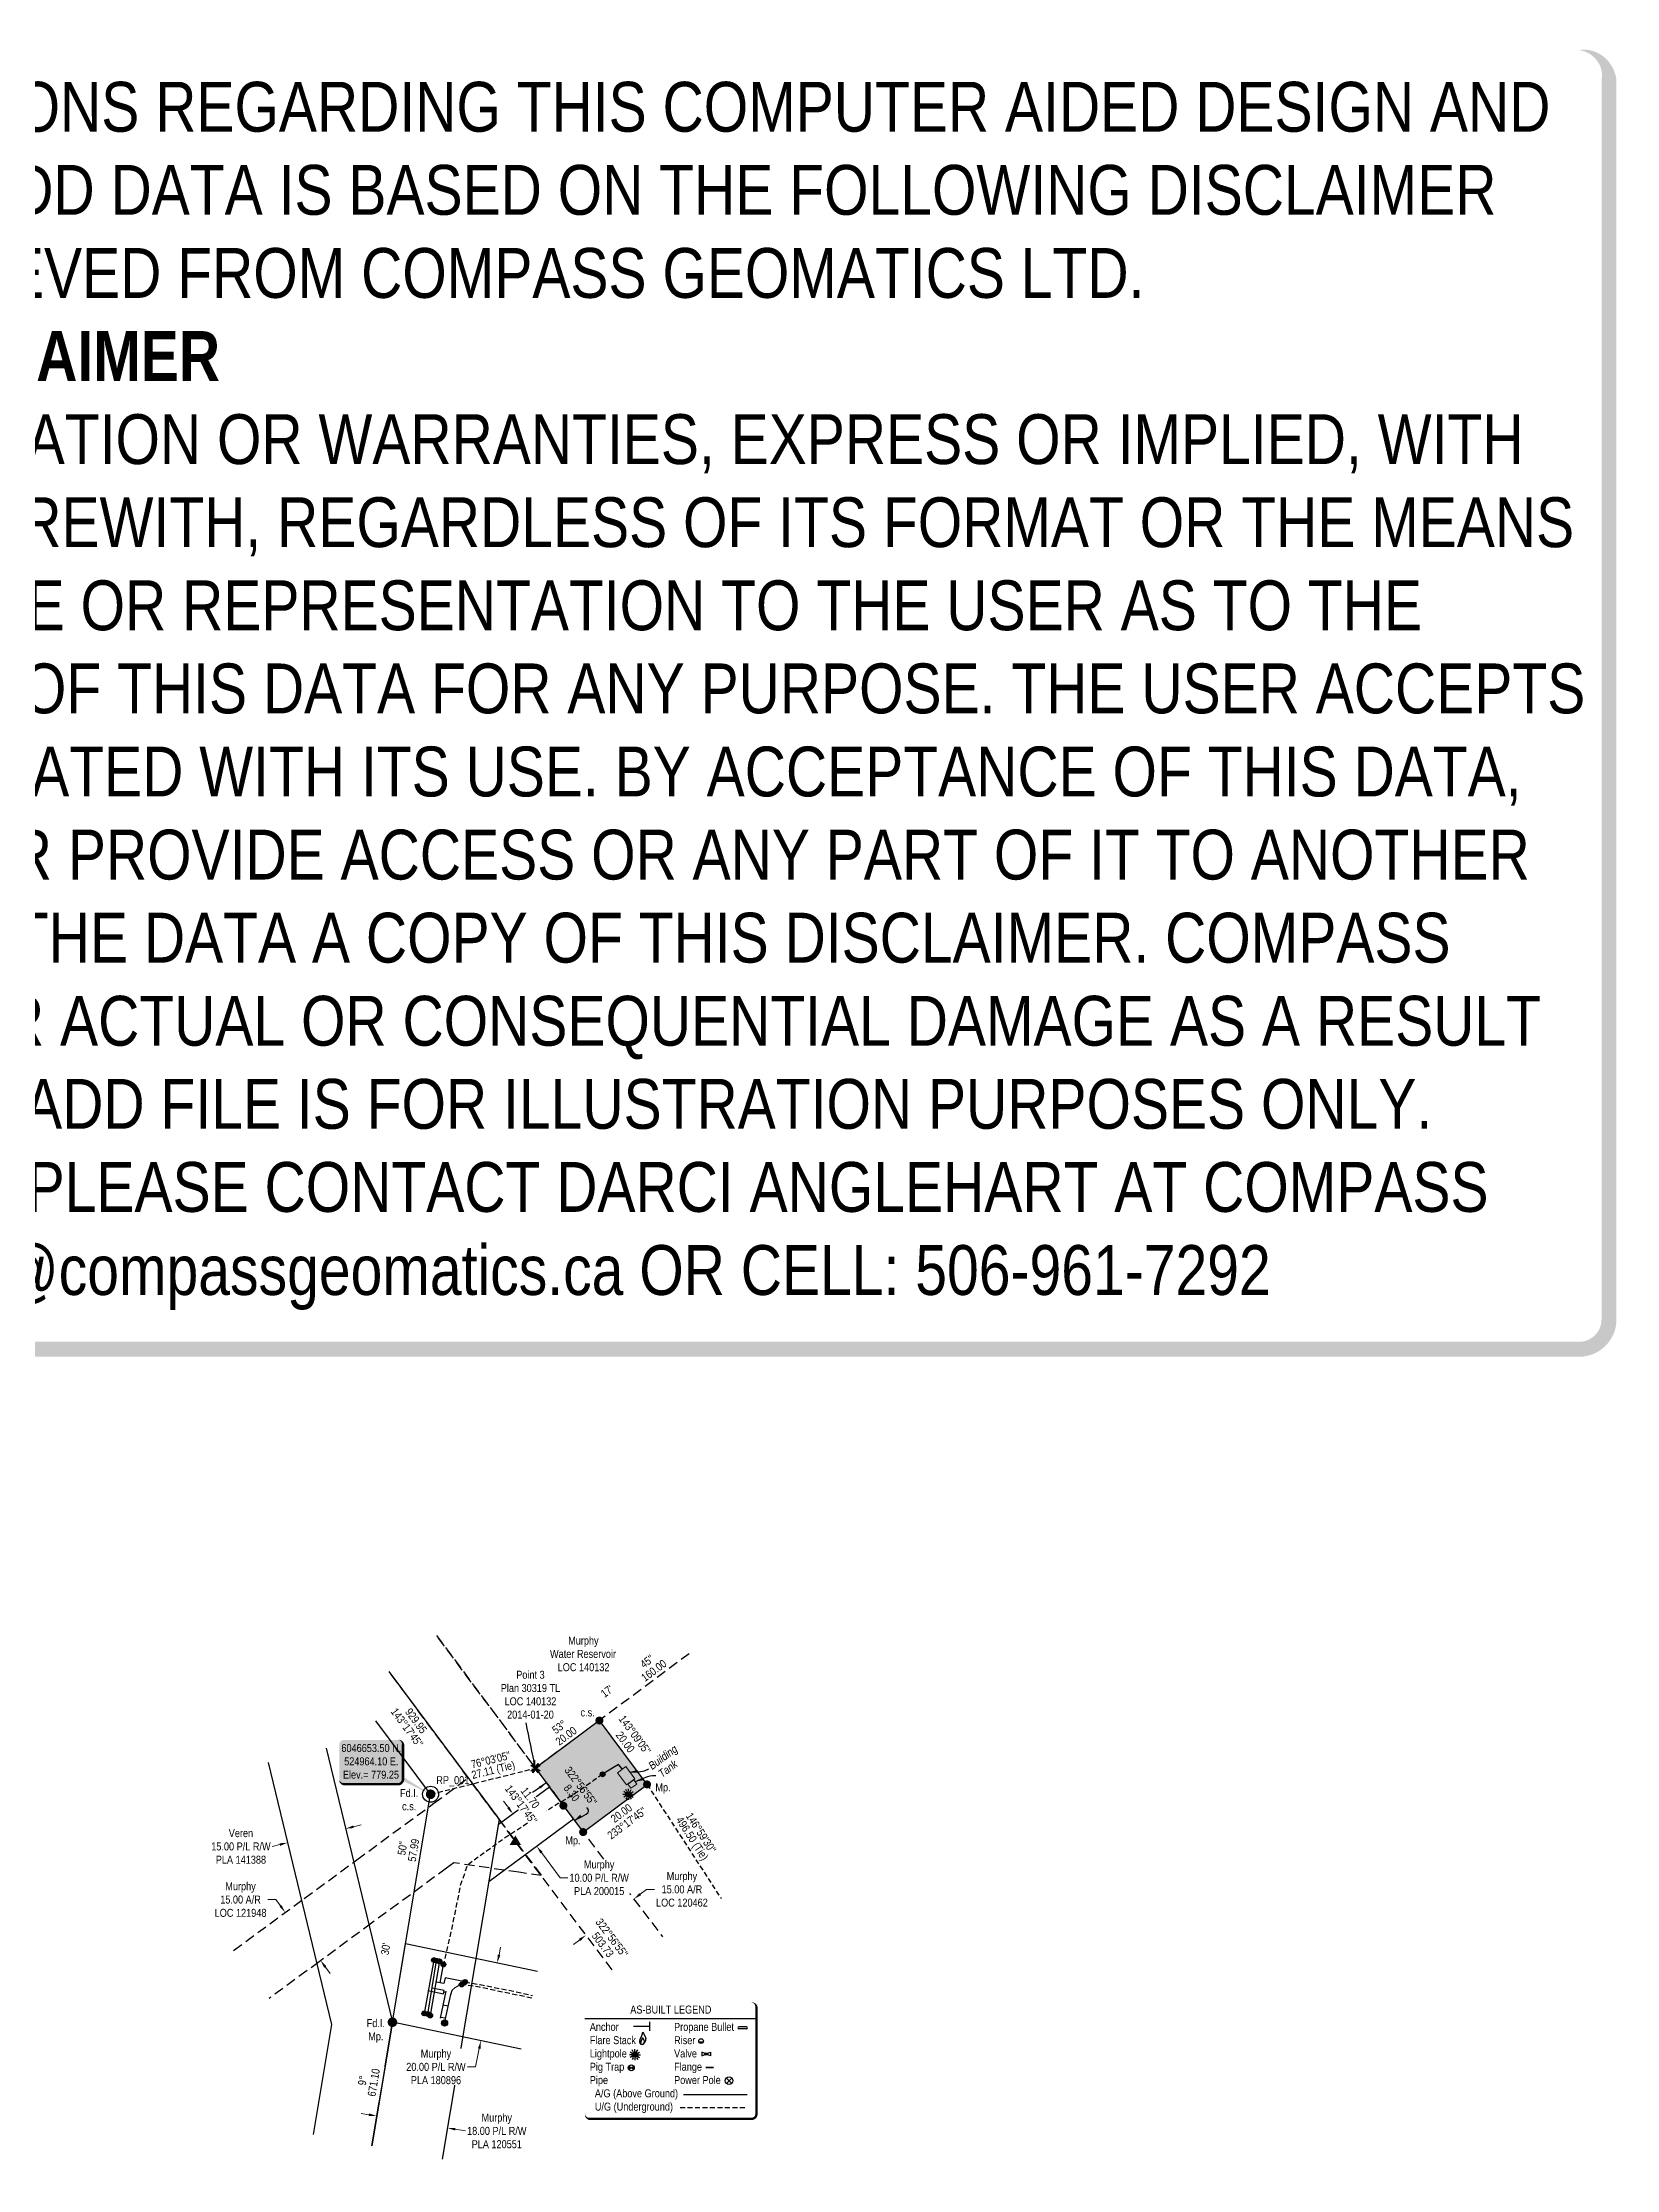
# Model space of a CAD drawing. Extents: x 523571 to 527519, y 6045763 to 6048682.
# Drawn here: x 525545 to 527519, y 6046016 to 6048682 of the extents above; entities that cross this region are included whole.
import ezdxf
from ezdxf.enums import TextEntityAlignment as Align

# ---------------------------------------------------------------- set-up
doc = ezdxf.new("R2010")
doc.units = 0
doc.header["$LTSCALE"] = 5
for name, pattern in [('foc-ACCESSROAD', [3.75, 2.5, -1.25]), ('foc-TIELINE', [1.875, 1.25, -0.625]), ('POWERLINE5', [7.8, 2.4, -0.6, 0.6, -0.6, 0.6, -0.6, 2.4]), ('UG_PIPE', [1.875, 1.25, -0.625])]:
    doc.linetypes.add(name, pattern=pattern)
for name, color, linetype in [('35', 37, 'Continuous'), ('AS-PIPE-AG', 44, 'Continuous'), ('AS-PIPE-UG', 44, 'UG_PIPE'), ('AS-POWER-EXISTING', 72, 'POWERLINE5'), ('AS-SYMBOL', 7, 'Continuous'), ('C-AR', 13, 'foc-ACCESSROAD'), ('C-RW', 13, 'Continuous'), ('C-WS', 13, 'foc-ACCESSROAD'), ('CG-NOTES', 7, 'Continuous'), ('DETAIL-T', 7, 'Continuous'), ('F-RW', 190, 'Continuous'), ('L-BD', 7, 'Continuous'), ('L-BD1', 253, 'Continuous'), ('L-MON', 1, 'Continuous'), ('L-MON-T', 1, 'Continuous'), ('L-TIE', 7, 'foc-TIELINE'), ('P-PROPOSED', 10, 'Continuous'), ('P-PROPOSED-H', 21, 'Continuous')]:
    doc.layers.add(name, color=color, linetype=linetype)
for name, color, linetype, lineweight in [('AS-GENERAL', 48, 'Continuous', 18), ('C-AR-T', 13, 'Continuous', 9), ('C-RW-T', 13, 'Continuous', 9), ('F-RW-T', 190, 'Continuous', 9), ('T-TEXT', 48, 'Continuous', 18)]:
    doc.layers.add(name, color=color, linetype=linetype, lineweight=lineweight)
doc.layers.add('DISCLAIMER', color=7, linetype='Continuous', plot=False)
doc.styles.add('80', font='ARIALN.TTF', dxfattribs={"height": 10})
doc.styles.add('80CG', font='ARIALN.TTF', dxfattribs={"height": 10})
doc.styles.add('80L', font='ARIALN.TTF', dxfattribs={"height": 10})
doc.dimstyles.new('Compass 5 000', dxfattribs={"dimscale": 5, "dimtxt": 9, "dimasz": 2, "dimexe": 0.2, "dimexo": 0.0625, "dimgap": 0.5, "dimtad": 0, "dimtih": 1, "dimtoh": 1, "dimzin": 0, "dimdsep": 46, "dimtxsty": '80CG', "dimcen": 0.1, "dimse1": 1, "dimse2": 1, "dimclrd": 256, "dimclrt": 256, "dimaunit": 1, "dimadec": 4, "dimazin": 0, "dimtfac": 0.06, "dimtofl": 0, "dimtmove": 0, "dimatfit": 1, "dimfxl": 0.2, "dimtolj": 1, "dimtzin": 0, "dimlwd": -1, "dimarcsym": 0})

# ---------------------------------------------------------------- blocks, each defined once
blk = doc.blocks.new('riser')
h = blk.add_hatch(color=255)
h.dxf.hatch_style = 1
edge = h.paths.add_edge_path()
edge.add_arc((0, 0), 0.7, 0, 360)
blk.add_hatch(color=48).paths.add_polyline_path([(0.58, -0.15), (-0.58, -0.15, 0.774597)])
at = {"color": 48}
blk.add_line((-0.58, -0.15), (0.58, -0.15), dxfattribs=at)
blk.add_circle((0, 0), 0.6, dxfattribs=at)
blk = doc.blocks.new('PIG')
h = blk.add_hatch(color=255)
h.dxf.hatch_style = 1
edge = h.paths.add_edge_path()
edge.add_arc((0, 0), 0.85, 0, 360)
at = {"layer": 'AS-SYMBOL'}
h = blk.add_hatch(color=48, dxfattribs=at)
h.dxf.hatch_style = 1
h.paths.add_polyline_path([(-0.1, 0, 1), (-0.55, 0, 1)])
h = blk.add_hatch(color=48, dxfattribs=at)
h.dxf.hatch_style = 1
h.paths.add_polyline_path([(0.1, 0, 1), (0.55, 0, 1)])
at = {"layer": 'AS-SYMBOL', "color": 48}
for centre, radius in [((0, 0), 0.75), ((-0.33, 0), 0.225), ((0.33, 0), 0.225)]:
    blk.add_circle(centre, radius, dxfattribs=at)
blk = doc.blocks.new('fdia')
at = {"color": 255, "const_width": 1}
blk.add_lwpolyline([(-0.5, 0, 1), (0.5, 0, 1)], format="xyb", close=True, dxfattribs=at)
blk = doc.blocks.new('Fdiaa')
blk.add_blockref('fdia', (0, 0))
blk = doc.blocks.new('fdib')
at = {"color": 1, "const_width": 1.6}
blk.add_lwpolyline([(-0.4, 0, 1), (0.4, 0, 1)], format="xyb", close=True, dxfattribs=at)
at = {"color": 1}
blk.add_circle((0, 0), 0.8, dxfattribs=at)
blk = doc.blocks.new('Fdibb')
blk.add_blockref('fdib', (0, 0))
blk = doc.blocks.new('fdicc')
for name in ['Fdibb', 'Fdiaa']:
    blk.add_blockref(name, (0, 0))
blk = doc.blocks.new('FDI')
blk.add_blockref('fdicc', (0, 0))
blk = doc.blocks.new('as-built legend')
h = blk.add_hatch(color=48)
h.dxf.hatch_style = 1
edge = h.paths.add_edge_path()
edge.add_arc((-47.7, -0.3), 3.41, 0, 360)
blk.add_hatch(color=48).paths.add_polyline_path([(38.3, 16.1), (32.5, 16.1, 0.774597)])
at = {"layer": 'AS-SYMBOL'}
h = blk.add_hatch(color=48, dxfattribs=at)
h.dxf.hatch_style = 1
h.paths.add_polyline_path([(-52.7, -16.7, 1), (-54.9, -16.7, 1)])
h = blk.add_hatch(color=48, dxfattribs=at)
h.dxf.hatch_style = 1
h.paths.add_polyline_path([(-49.4, -16.7, 1), (-51.7, -16.7, 1)])
at = {"color": 1}
blk.add_line((-110.3, 45.3), (104.8, 45.3), dxfattribs=at)
at = {"color": 48}
for p, q in [((92.3, 34.7), (82.7, 34.7)), ((92.3, 32.3), (82.7, 32.3)), ((-51.4, 1.9), (-53.7, 3.1)), ((-49.8, 3.4), (-51.1, 5.7)), ((-47.7, 4), (-47.7, 6.6)), ((-45.5, 3.4), (-44.2, 5.7)), ((-44, 1.9), (-41.7, 3.1)), ((32.5, 16.1), (38.3, 16.1)), ((36.2, 2.8), (36.2, -1.6)), ((40.3, 1.2), (36.2, 2.8)), ((43.1, 1.2), (47.2, 2.8)), ((47.2, 2.8), (47.2, -1.6)), ((-52, -0.3), (-54.6, -0.3)), ((-51.4, -2.5), (-53.7, -3.8)), ((-49.8, -4), (-51.1, -6.3)), ((-47.7, -4.6), (-47.7, -7.2)), ((-45.5, -4), (-44.2, -6.3)), ((-44, -2.5), (-41.7, -3.8)), ((-43.4, -0.3), (-40.8, -0.3)), ((36.2, -1.6), (40.3, 0)), ((47.2, -1.6), (43.1, 0))]:
    blk.add_line(p, q, dxfattribs=at)
at = {"color": 1, "flags": 128}
blk.add_lwpolyline([(-104.3, -80.7, 3, 3, 0), (98.8, -80.7, 3, 3, 0.414214), (104.8, -74.7, 3, 3, 0), (104.8, 59.3, 3, 0, 0.414214), (98.8, 65.3, 0, 0, 0), (-104.3, 65.3, 0, 0, 0.414214), (-110.3, 59.3, 0, 0, 0), (-110.3, -74.7, 0, 3, 0.414214)], format="xyseb", close=True, dxfattribs=at)
at = {"color": 48, "flags": 128}
for points in [[(-37.6, 12.7), (-37.8, 12.6), (-38, 12.5), (-38.2, 12.4), (-38.5, 12.4), (-38.7, 12.4), (-38.9, 12.3), (-39.1, 12.4), (-39.4, 12.4), (-39.6, 12.4), (-39.8, 12.5), (-39.9, 12.6), (-40.1, 12.7), (-40.3, 12.9), (-40.4, 13.1), (-40.6, 13.3), (-40.7, 13.5), (-40.8, 13.7), (-41, 14), (-41.1, 14.3), (-41.2, 14.6), (-41.3, 15), (-41.3, 15.4), (-41.4, 15.8), (-41.4, 16.2), (-41.4, 16.6), (-41.3, 17.1), (-41.3, 17.6), (-41.2, 18.1), (-41.1, 18.6), (-40.9, 19.1), (-40.8, 19.6), (-40.6, 20), (-40.5, 20.4), (-40.3, 20.8), (-40.2, 21.2), (-40, 21.6), (-39.8, 22), (-39.6, 22.3), (-39.5, 22.7), (-39.3, 23), (-39.1, 23.4), (-39, 23.8), (-38.8, 24.1), (-38.6, 24.5), (-38.5, 24.9), (-38.4, 25.3), (-38.2, 25.7), (-38.1, 26.1), (-38.1, 26.4), (-38, 26.8), (-38, 27.1), (-37.9, 27.4), (-37.9, 27.7), (-37.9, 27.8), (-37.8, 28), (-37.8, 28), (-37.7, 28), (-37.6, 27.9), (-37.5, 27.7), (-37.3, 27.5), (-37.2, 27.3), (-37.1, 27), (-36.9, 26.7), (-36.8, 26.5), (-36.7, 26.2), (-36.6, 25.9), (-36.5, 25.7), (-36.3, 25.4), (-36.2, 25.2), (-36.1, 25), (-36, 24.7), (-35.8, 24.4), (-35.7, 24.2), (-35.5, 23.9), (-35.4, 23.6), (-35.2, 23.3), (-35.1, 23), (-34.9, 22.8), (-34.8, 22.5), (-34.7, 22.2), (-34.6, 22), (-34.4, 21.8), (-34.4, 21.5), (-34.3, 21.3), (-34.2, 21.1), (-34.2, 20.9), (-34.1, 20.7), (-34.1, 20.5), (-34.1, 20.3), (-34.1, 20.1), (-34.1, 19.9), (-34.2, 19.7), (-34.2, 19.5), (-34.2, 19.3), (-34.2, 19.1), (-34.3, 18.9), (-34.3, 18.6), (-34.3, 18.4), (-34.3, 18.2), (-34.4, 17.9), (-34.4, 17.7), (-34.4, 17.4), (-34.5, 17.2), (-34.5, 17), (-34.6, 16.7), (-34.7, 16.5), (-34.8, 16.3), (-35, 16.1), (-35.1, 15.8), (-35.2, 15.6), (-35.4, 15.4), (-35.5, 15.2), (-35.6, 15.1), (-35.7, 14.9), (-35.9, 14.7), (-36, 14.5), (-36.1, 14.4), (-36.2, 14.2), (-36.3, 14.1), (-36.4, 13.9), (-36.5, 13.7), (-36.7, 13.6), (-36.8, 13.4), (-36.9, 13.2), (-37.1, 13.1), (-37.2, 12.9), (-37.4, 12.8)], [(-38, 12.5), (-38.2, 12.5), (-38.3, 12.4), (-38.4, 12.4), (-38.5, 12.4), (-38.7, 12.4), (-38.8, 12.4), (-38.9, 12.4), (-39, 12.4), (-39.2, 12.4), (-39.3, 12.4), (-39.4, 12.5), (-39.5, 12.6), (-39.5, 12.7), (-39.6, 12.8), (-39.7, 12.9), (-39.8, 13), (-39.9, 13.1), (-39.9, 13.3), (-40, 13.4), (-40.1, 13.6), (-40.1, 13.8), (-40.1, 14), (-40.2, 14.3), (-40.2, 14.5), (-40.2, 14.8), (-40.1, 15), (-40.1, 15.3), (-40, 15.6), (-40, 15.9), (-39.9, 16.1), (-39.8, 16.4), (-39.8, 16.7), (-39.7, 16.9), (-39.6, 17.1), (-39.5, 17.3), (-39.4, 17.5), (-39.3, 17.7), (-39.2, 17.9), (-39.1, 18.1), (-39, 18.3), (-38.9, 18.5), (-38.8, 18.7), (-38.7, 19), (-38.6, 19.2), (-38.5, 19.4), (-38.5, 19.6), (-38.4, 19.8), (-38.4, 20), (-38.3, 20.2), (-38.3, 20.4), (-38.3, 20.6), (-38.2, 20.8), (-38.2, 20.9), (-38.2, 21), (-38.2, 21.1), (-38.1, 21.1), (-38.1, 21.1), (-38, 21.1), (-38, 21), (-37.9, 20.9), (-37.8, 20.7), (-37.8, 20.6), (-37.7, 20.4), (-37.6, 20.3), (-37.5, 20.1), (-37.5, 20), (-37.4, 19.8), (-37.3, 19.7), (-37.3, 19.6), (-37.2, 19.4), (-37.1, 19.3), (-37.1, 19.1), (-37, 19), (-36.9, 18.8), (-36.8, 18.7), (-36.7, 18.5), (-36.6, 18.3), (-36.6, 18.2), (-36.5, 18), (-36.4, 17.9), (-36.3, 17.8), (-36.3, 17.6), (-36.2, 17.5), (-36.2, 17.4), (-36.2, 17.3), (-36.1, 17.1), (-36.1, 17), (-36.1, 16.9), (-36.1, 16.8), (-36.1, 16.7), (-36.1, 16.6), (-36.1, 16.5), (-36.1, 16.4), (-36.2, 16.2), (-36.2, 16.1), (-36.2, 16), (-36.2, 15.9), (-36.2, 15.7), (-36.2, 15.6), (-36.2, 15.5), (-36.2, 15.3), (-36.3, 15.2), (-36.3, 15.1), (-36.3, 14.9), (-36.4, 14.8), (-36.4, 14.7), (-36.5, 14.6), (-36.6, 14.4), (-36.7, 14.3), (-36.7, 14.2), (-36.8, 14.1), (-36.9, 14), (-36.9, 13.9), (-37, 13.8), (-37.1, 13.7), (-37.1, 13.6), (-37.2, 13.5), (-37.3, 13.4), (-37.3, 13.3), (-37.4, 13.2), (-37.5, 13.1), (-37.5, 13), (-37.6, 12.9), (-37.7, 12.9), (-37.8, 12.8), (-37.8, 12.7), (-37.9, 12.6)]]:
    blk.add_lwpolyline(points, close=True, dxfattribs=at)
at = {"color": 48, "const_width": 2, "flags": 128}
blk.add_lwpolyline([(41.3, -16.2), (46.3, -16.2), (51.3, -16.2)], dxfattribs=at)
at = {"color": 48}
for centre, radius in [((-47.7, -0.3), 3.41), ((35.4, 16.9), 3), ((41.7, 0.6), 1.56), ((41.7, 0.6), 0.55)]:
    blk.add_circle(centre, radius, dxfattribs=at)
for centre, start, end in [((82.7, 33.5), 90, 270), ((92.3, 33.5), 270, 90)]:
    blk.add_arc(centre, 1.2, start, end, dxfattribs=at)
at = {"layer": 'AS-PIPE-AG', "flags": 128}
blk.add_lwpolyline([(13.4, -50.2), (93.4, -50.2)], dxfattribs=at)
at = {"layer": 'AS-PIPE-UG', "flags": 128}
blk.add_lwpolyline([(9, -66.5), (93.3, -66.5)], dxfattribs=at)
at = {"layer": 'AS-POWER-EXISTING', "linetype": 'Continuous'}
for p, q in [((74, -36.2), (67.1, -29.5)), ((67.1, -36.2), (74, -29.5))]:
    blk.add_line(p, q, dxfattribs=at)
blk.add_circle((70.5, -32.8), 4.8, dxfattribs=at)
at = {"layer": 'AS-SYMBOL', "color": 72}
blk.add_line((-28.9, 29.9), (-28.9, 40.9), dxfattribs=at)
at = {"layer": 'AS-SYMBOL', "color": 72, "flags": 128}
blk.add_lwpolyline([(-49.5, 35.4), (-28.9, 35.4)], dxfattribs=at)
at = {"layer": 'AS-SYMBOL', "color": 48}
for centre, radius in [((-52.2, -16.7), 3.75), ((-53.8, -16.7), 1.12), ((-50.5, -16.7), 1.12)]:
    blk.add_circle(centre, radius, dxfattribs=at)
at = {"insert": (-60.3, 61.4), "char_height": 10, "attachment_point": 1, "style": '80L'}
blk.add_mtext_dynamic_manual_height_columns('\\pi6.80782;AS-BUILT LEGEND', width=114.83, gutter_width=45, heights=[0], dxfattribs=at)
at = {"layer": 'CG-NOTES', "char_height": 10, "attachment_point": 1, "style": '80L'}
for s, insert, width in [('Anchor\\PFlare Stack\\PLightpole\\PPig Trap\\PPipe\\P  A/G (Above Ground)\\P  U/G (Underground)', (-104.3, 39.7), 110.209), ('Propane Bullet\\PRiser\\PValve\\PFlange\\PPower Pole', (1.5, 39.7), 85.182)]:
    blk.add_mtext(s, dxfattribs=dict(at, insert=insert, width=width))
blk = doc.blocks.new('lightpole')
h = blk.add_hatch(color=48)
h.dxf.hatch_style = 1
edge = h.paths.add_edge_path()
edge.add_arc((0, 0), 0.682, 0, 360)
at = {"color": 48}
for p, q in [((-0.86, 0), (-1.38, 0)), ((-0.75, 0.43), (-1.19, 0.69)), ((-0.43, 0.75), (-0.69, 1.19)), ((0, 0.86), (0, 1.38)), ((0.43, 0.75), (0.69, 1.19)), ((0.75, 0.43), (1.19, 0.69)), ((0.86, 0), (1.38, 0)), ((-0.75, -0.43), (-1.19, -0.69)), ((-0.43, -0.75), (-0.69, -1.19)), ((0, -0.86), (0, -1.38)), ((0.43, -0.75), (0.69, -1.19)), ((0.75, -0.43), (1.19, -0.69))]:
    blk.add_line(p, q, dxfattribs=at)
blk.add_circle((0, 0), 0.682, dxfattribs=at)
blk = doc.blocks.new('*D595')
at = {"layer": 'F-RW-T', "transparency": 16777216}
for p, q in [((525934.7, 6046445.2), (525944.4, 6046447.5)), ((525842.4, 6046422.9), (525832.7, 6046420.5))]:
    blk.add_line(p, q, dxfattribs=at)
at = {"layer": 'F-RW-T', "linetype": 'Continuous', "transparency": 16777216}
for points in [[(525934.3, 6046446.8), (525935.1, 6046443.6), (525925, 6046442.8)], [(525842, 6046424.5), (525842.8, 6046421.3), (525852.1, 6046425.2)]]:
    blk.add_solid(points, dxfattribs=at)
at = {"layer": 'F-RW-T', "linetype": 'Continuous', "transparency": 16777216, "insert": (525793.6, 6046420.5), "char_height": 10, "attachment_point": 5, "style": '80CG'}
blk.add_mtext('\\A1;Veren\\P15.00 P/L R/W\\PPLA 141388', dxfattribs=at)
blk = doc.blocks.new('*D596')
at = {"layer": 'C-AR-T', "transparency": 16777216}
for p, q in [((525837.4, 6046353.9), (525827.4, 6046353.9)), ((525843.3, 6046345.9), (525837.4, 6046353.9)), ((525899.5, 6046269.3), (525905.4, 6046261.2))]:
    blk.add_line(p, q, dxfattribs=at)
at = {"layer": 'C-AR-T', "linetype": 'Continuous', "transparency": 16777216}
for points in [[(525844.6, 6046346.9), (525841.9, 6046344.9), (525849.2, 6046337.8)], [(525900.9, 6046270.3), (525898.2, 6046268.3), (525893.6, 6046277.4)]]:
    blk.add_solid(points, dxfattribs=at)
at = {"layer": 'C-AR-T', "linetype": 'Continuous', "transparency": 16777216, "insert": (525793.1, 6046353.9), "char_height": 10, "attachment_point": 5, "style": '80CG'}
blk.add_mtext('\\A1;Murphy\\P15.00 A/R\\PLOC 121948', dxfattribs=at)
blk = doc.blocks.new('*D597')
at = {"layer": 'C-RW-T', "transparency": 16777216}
for p, q in [((525954.1, 6046084.2), (525944.2, 6046085.8)), ((526062.5, 6046066), (526075.4, 6046063.8))]:
    blk.add_line(p, q, dxfattribs=at)
at = {"layer": 'C-RW-T', "linetype": 'Continuous', "transparency": 16777216}
for points in [[(525954.3, 6046085.8), (525953.8, 6046082.5), (525963.9, 6046082.5)], [(526062.8, 6046067.6), (526062.2, 6046064.3), (526052.6, 6046067.6)]]:
    blk.add_solid(points, dxfattribs=at)
at = {"layer": 'C-RW-T', "linetype": 'Continuous', "transparency": 16777216, "insert": (526114.5, 6046063.8), "char_height": 10, "attachment_point": 5, "style": '80CG', "bg_fill": 3, "box_fill_scale": 1.1, "bg_fill_color": 256, "bg_fill_true_color": 13158600, "bg_fill_transparency": 0}
blk.add_mtext('\\A1;Murphy\\P18.00 P/L R/W\\PPLA 120551', dxfattribs=at)
blk = doc.blocks.new('*D598')
at = {"layer": 'C-RW-T', "transparency": 16777216}
for p, q in [((526117.3, 6046284.5), (526119.3, 6046294.3)), ((526092.6, 6046167.1), (526087.7, 6046144.1)), ((526087.7, 6046144.1), (526077.7, 6046144.1))]:
    blk.add_line(p, q, dxfattribs=at)
at = {"layer": 'C-RW-T', "linetype": 'Continuous', "transparency": 16777216}
for points in [[(526115.6, 6046284.9), (526118.9, 6046284.2), (526115.2, 6046274.7)], [(526090.9, 6046167.4), (526094.2, 6046166.7), (526094.6, 6046176.9)]]:
    blk.add_solid(points, dxfattribs=at)
at = {"layer": 'C-RW-T', "linetype": 'Continuous', "transparency": 16777216, "insert": (526038.2, 6046144.1), "char_height": 10, "attachment_point": 5, "style": '80CG', "bg_fill": 3, "box_fill_scale": 1.1, "bg_fill_color": 256, "bg_fill_true_color": 13158600, "bg_fill_transparency": 0}
blk.add_mtext('\\A1;Murphy\\P20.00 P/L R/W\\PPLA 180896', dxfattribs=at)
blk = doc.blocks.new('*U600')
h = blk.add_hatch(color=254)
edge = h.paths.add_edge_path()
edge.add_line((-34, -28.5), (34, -28.5))
edge.add_arc((34, -22.5), 6, 270, 360)
edge.add_line((40, -22.5), (40, 21))
edge.add_arc((34, 21), 6, 0, 90)
edge.add_line((34, 27), (-34, 27))
edge.add_arc((-34, 21), 6, 90, 180)
edge.add_line((-40, 21), (-40, -22.5))
edge.add_arc((-34, -22.5), 6, 180, 270)
at = {"color": 1, "flags": 128}
blk.add_lwpolyline([(-34, -28.5, 3, 3, 0), (34, -28.5, 3, 3, 0.414214), (40, -22.5, 3, 3, 0), (40, 21, 3, 0, 0.414214), (34, 27, 0, 0, 0), (-34, 27, 0, 0, 0.414214), (-40, 21, 0, 0, 0), (-40, -22.5, 0, 3, 0.414214)], format="xyseb", close=True, dxfattribs=at)
blk.add_lwpolyline([(74.7, -41.2, 0, 10, 0), (0, 0, 5, 5, 0)], format="xyseb", dxfattribs=at)
at = {"color": 1, "style": '80'}
blk.add_attdef('ENTER_TEXT_001', (-36, -5), '', height=10, dxfattribs=at)
blk = doc.blocks.new('*D601')
at = {"layer": 'C-RW-T', "transparency": 16777216}
for p, q in [((526129, 6046469.3), (526123.1, 6046477.3)), ((526170.5, 6046412.9), (526193.8, 6046381.2)), ((526193.8, 6046381.2), (526203.8, 6046381.2))]:
    blk.add_line(p, q, dxfattribs=at)
at = {"layer": 'C-RW-T', "linetype": 'Continuous', "transparency": 16777216}
for points in [[(526130.3, 6046470.3), (526127.7, 6046468.3), (526134.9, 6046461.2)], [(526171.8, 6046413.9), (526169.1, 6046411.9), (526164.5, 6046421)]]:
    blk.add_solid(points, dxfattribs=at)
at = {"layer": 'C-RW-T', "linetype": 'Continuous', "transparency": 16777216, "insert": (526242.9, 6046381.2), "char_height": 10, "attachment_point": 5, "style": '80CG', "bg_fill": 3, "box_fill_scale": 1.1, "bg_fill_color": 256, "bg_fill_true_color": 13158600, "bg_fill_transparency": 0}
blk.add_mtext('\\A1;Murphy\\P10.00 P/L R/W\\PPLA 200015', dxfattribs=at)
blk = doc.blocks.new('TEMP')
h = blk.add_hatch(color=255)
h.dxf.hatch_style = 1
h.paths.add_polyline_path([(0, 0.25), (-0.67, 1.15), (-0.67, 0.67), (-1.15, 0.67), (-0.25, 0), (-1.15, -0.67), (-0.67, -0.67), (-0.67, -1.15), (0, -0.25), (0.67, -1.15), (0.67, -0.67), (1.15, -0.67), (0.25, 0), (1.15, 0.67), (0.67, 0.67), (0.67, 1.15)])
h.paths.add_polyline_path([(0.57, 0.85), (0.57, 0.57), (0.85, 0.57), (0.08, 0), (0.85, -0.57), (0.57, -0.57), (0.57, -0.85), (0, -0.08), (-0.57, -0.85), (-0.57, -0.57), (-0.85, -0.57), (-0.08, 0), (-0.85, 0.57), (-0.57, 0.57), (-0.57, 0.85), (0, 0.08)], flags=16)
h = blk.add_hatch(color=1)
h.dxf.hatch_style = 1
h.paths.add_polyline_path([(0, 0.08), (-0.57, 0.85), (-0.57, 0.57), (-0.85, 0.57), (-0.08, 0), (-0.85, -0.57), (-0.57, -0.57), (-0.57, -0.85), (0, -0.08), (0.57, -0.85), (0.57, -0.57), (0.85, -0.57), (0.08, 0), (0.85, 0.57), (0.57, 0.57), (0.57, 0.85)])
at = {"color": 1}
for p, q in [((-0.08, 0), (0.08, 0)), ((0, 0.08), (0, -0.08))]:
    blk.add_line(p, q, dxfattribs=at)
at = {"color": 255, "flags": 128}
blk.add_lwpolyline([(-0.25, 0), (-1.15, 0.67), (-0.67, 0.67), (-0.67, 1.15), (0, 0.25), (0.67, 1.15), (0.67, 0.67), (1.15, 0.67), (0.25, 0), (1.15, -0.67), (0.67, -0.67), (0.67, -1.15), (0, -0.25), (-0.67, -1.15), (-0.67, -0.67), (-1.15, -0.67)], close=True, dxfattribs=at)
at = {"color": 1, "flags": 128}
blk.add_lwpolyline([(-0.08, 0), (-0.85, 0.57), (-0.57, 0.57), (-0.57, 0.85), (0, 0.08), (0.57, 0.85), (0.57, 0.57), (0.85, 0.57), (0.08, 0), (0.85, -0.57), (0.57, -0.57), (0.57, -0.85), (0, -0.08), (-0.57, -0.85), (-0.57, -0.57), (-0.85, -0.57)], close=True, dxfattribs=at)
blk = doc.blocks.new('PLIA')
at = {"color": 255, "const_width": 1}
blk.add_lwpolyline([(-0.5, 0, 1), (0.5, 0, 1)], format="xyb", close=True, dxfattribs=at)
blk = doc.blocks.new('PLIAA')
blk.add_blockref('PLIA', (0, 0))
blk = doc.blocks.new('PLIB')
at = {"color": 1}
blk.add_circle((0, 0), 0.8, dxfattribs=at)
blk = doc.blocks.new('PLIBB')
blk.add_blockref('PLIB', (0, 0))
blk = doc.blocks.new('PLICC')
for name in ['PLIAA', 'PLIBB']:
    blk.add_blockref(name, (0, 0))
blk = doc.blocks.new('PLI')
blk.add_blockref('PLICC', (0, 0))
blk = doc.blocks.new('STRIA')
blk.add_hatch(color=255).paths.add_polyline_path([(-0.04, 1.52), (-1.47, -0.87), (1.39, -0.87)])
blk = doc.blocks.new('STRIAA')
blk.add_blockref('STRIA', (0, 0))
blk = doc.blocks.new('STRIB')
at = {"color": 1}
blk.add_solid([(-1.12, -0.67), (-0.04, 1.13), (1.04, -0.67)], dxfattribs=at)
blk = doc.blocks.new('STRIBB')
blk.add_blockref('STRIB', (0, 0))
blk = doc.blocks.new('STRICC')
for name in ['STRIAA', 'STRIBB']:
    blk.add_blockref(name, (0, 0))
blk = doc.blocks.new('fdspike')
blk.add_blockref('STRICC', (0, 0))
blk = doc.blocks.new('*D627')
at = {"layer": 'C-AR-T', "transparency": 16777216}
for p, q in [((526294.4, 6046360.7), (526302.4, 6046366.7)), ((526302.4, 6046366.7), (526312.4, 6046366.7)), ((526218.5, 6046303.4), (526210.6, 6046297.4))]:
    blk.add_line(p, q, dxfattribs=at)
for points in [[(526293.4, 6046362), (526295.4, 6046359.3), (526286.4, 6046354.6)], [(526217.5, 6046304.8), (526219.5, 6046302.1), (526226.5, 6046309.4)]]:
    blk.add_solid(points, dxfattribs=at)
at = {"layer": 'C-AR-T', "transparency": 16777216, "insert": (526346.7, 6046366.7), "char_height": 10, "attachment_point": 5, "style": '80CG'}
blk.add_mtext('\\A1;Murphy\\P15.00 A/R\\PLOC 120462', dxfattribs=at)
blk = doc.blocks.new('Disclaimer_Legal')
at = {"layer": 'DISCLAIMER', "color": 254, "flags": 128}
blk.add_lwpolyline([(-3612.9, -1104.6, 37.5, 37.5, 0), (4096.1, -1104.6, 37.5, 37.5, 0.414214), (4171.1, -1029.6, 37.5, 37.5, 0), (4171.1, 2078.7, 37.5, 0, 0.414214), (4096.1, 2153.7, 0, 0, 0), (-3612.9, 2153.7, 0, 0, 0.414214), (-3687.9, 2078.7, 0, 0, 0), (-3687.9, -1029.6, 0, 37.5, 0.414214)], format="xyseb", close=True, dxfattribs=at)
at = {"layer": 'DISCLAIMER', "color": 254, "insert": (241.6, 533.9), "char_height": 125, "width": 7717.568, "attachment_point": 5, "style": '80'}
blk.add_mtext('NOTICE TO THE CORPORATION, PERSON &/OR PERSONS REGARDING THIS COMPUTER AIDED DESIGN AND DRAFTING (CADD) FILES. ACCEPTANCE OF THE CADD DATA IS BASED ON THE FOLLOWING DISCLAIMER WHICH COVERS ALL CADD DATA RECIEVED FROM COMPASS GEOMATICS LTD.\\P{\\fArial Narrow|b1|i0|c0|p34;DISCLAIMER}\\PCOMPASS GEOMATICS LTD. MAKES NO REPRESENTATION OR WARRANTIES, EXPRESS OR IMPLIED, WITH RESPECT TO THE REUSE OF THE DATA PROVIDED HEREWITH, REGARDLESS OF ITS FORMAT OR THE MEANS OF ITS TRANSMISSION. THERE IS NO GUARANTEE OR REPRESENTATION TO THE USER AS TO THE ACCURACY, CURRENCY, SUITABILITY OR RELIABILITY OF THIS DATA FOR ANY PURPOSE. THE USER ACCEPTS THE DATA "AS IS", AND ASSUMES ALL RISKS ASSOCIATED WITH ITS USE. BY ACCEPTANCE OF THIS DATA, THE USER AGREES NOT TO TRANSMIT THIS DATA OR PROVIDE ACCESS OR ANY PART OF IT TO ANOTHER PARTY UNLESS THE USER SHALL INCLUDE WITH THE DATA A COPY OF THIS DISCLAIMER. COMPASS GEOMATICS LTD. ASSUMES NO RESPONSIBILITY FOR ACTUAL OR CONSEQUENTIAL DAMAGE AS A RESULT OF ANY USER\'S RELIANCE ON THIS DATA. THIS CADD FILE IS FOR ILLUSTRATION PURPOSES ONLY.\\PIF YOU REQUIRE MORE ACCURATE INFORMATION, PLEASE CONTACT DARCI ANGLEHART AT COMPASS GEOMATICS LTD. VIA EMAIL: darci.anglehart@compassgeomatics.ca OR CELL: 506-961-7292', dxfattribs=at)

msp = doc.modelspace()

# ---------------------------------------------------------------- hatches: boundary and pattern name
at = {"layer": 'P-PROPOSED-H'}
h = msp.add_hatch(color=256, dxfattribs=at)
h.dxf.hatch_style = 1
h.paths.add_polyline_path([(526222.829, 6046438.556), (526302.961, 6046498.294), (526243.223, 6046578.426), (526163.091, 6046518.688), (526180.714, 6046495.049)])

# ---------------------------------------------------------------- linework, layer by layer
at = {"layer": '35', "color": 3}
msp.add_circle((526031.531, 6046485.978), 9.995, dxfattribs=at)
at = {"layer": 'AS-GENERAL', "flags": 128}
for points in [[(526277.061, 6046497.953), (526265.921, 6046512.748), (526276.271, 6046520.898), (526287.551, 6046505.183)], [(526286.251, 6046504.183), (526290.071, 6046498.708), (526282.571, 6046493.418), (526278.841, 6046498.528)]]:
    msp.add_lwpolyline(points, close=True, dxfattribs=at)
at = {"layer": 'AS-PIPE-AG', "flags": 128}
for points in [[(526271.556, 6046517.873), (526267.296, 6046523.488), (526247.151, 6046511.003)], [(526035.626, 6046277.988), (526023.511, 6046211.168)], [(526028.031, 6046210.168), (526038.936, 6046277.143)], [(526042.636, 6046276.888), (526030.846, 6046208.628)], [(526074.741, 6046250.703), (526049.896, 6046255.908), (526048.056, 6046248.628), (526038.526, 6046250.278)], [(526043.386, 6046249.488), (526047.591, 6046272.563)], [(526028.206, 6046239.763), (526047.706, 6046235.808), (526048.706, 6046239.928), (526033.261, 6046242.913)], [(526050.491, 6046239.278), (526043.676, 6046205.038)], [(526048.456, 6046238.098), (526050.216, 6046237.653)], [(526049.071, 6046199.128), (526056.681, 6046235.053), (526058.691, 6046240.333), (526062.206, 6046243.703), (526068.016, 6046247.003), (526070.641, 6046247.353)], [(526044.151, 6046206.343), (526049.801, 6046205.468)], [(526053.326, 6046220.403), (526046.971, 6046221.503)]]:
    msp.add_lwpolyline(points, dxfattribs=at)
at = {"layer": 'AS-PIPE-UG', "flags": 128}
for points in [[(526247.131, 6046511.103), (526235.531, 6046502.723), (526209.086, 6046484.438), (526191.626, 6046474.373), (526127.966, 6046433.363), (526101.171, 6046414.263), (526085.351, 6046402.893), (526077.411, 6046396.518), (526068.766, 6046371.693), (526058.921, 6046322.798), (526047.651, 6046272.518)], [(526158.378, 6046230.248), (526132.16, 6046235.809), (526092.635, 6046244.05), (526070.516, 6046247.423)], [(526074.544, 6046250.711), (526093.525, 6046247.353), (526133.584, 6046239.442), (526159.104, 6046233.698)]]:
    msp.add_lwpolyline(points, dxfattribs=at)
at = {"layer": 'C-AR', "flags": 128}
for points in [[(526038.931, 6046685.081), (526198.017, 6046471.684), (526322.191, 6046307.204)], [(526259.424, 6046265.869), (526138.023, 6046426.675), (525979.015, 6046640.036)]]:
    msp.add_lwpolyline(points, dxfattribs=at)
at = {"layer": 'C-AR'}
msp.add_lwpolyline([(525784.455, 6046290.26), (525873.121, 6046355.372), (525938.922, 6046403.703), (526035.543, 6046474.706), (526078.665, 6046506.367), (526117.44, 6046454.354), (526170.275, 6046384), (526142.064, 6046388.128), (526060.601, 6046400.039), (526051.506, 6046393.362), (525957.42, 6046324.251), (525891.58, 6046275.888), (525828.846, 6046229.815)], dxfattribs=at)
at = {"layer": 'C-RW', "flags": 128}
for points in [[(525979.015, 6046640.036), (526117.44, 6046454.354), (526046.051, 6046028.392)], [(525957.685, 6046045.348), (526031.531, 6046485.978), (525962.912, 6046578.023)], [(526144.922, 6046166.308), (525983.636, 6046200.163), (526000.186, 6046298.949), (526165.514, 6046264.154)]]:
    msp.add_lwpolyline(points, dxfattribs=at)
at = {"layer": 'C-RW'}
msp.add_lwpolyline([(526104.406, 6046376.585), (526210.583, 6046454.982), (526180.714, 6046495.049), (526116.401, 6046447.563), (526116.288, 6046447.479)], close=True, dxfattribs=at)
at = {"layer": 'C-WS', "flags": 128}
msp.add_lwpolyline([(526355.68, 6046662.262), (526163.091, 6046518.688), (526038.931, 6046685.081)], dxfattribs=at)
at = {"layer": 'F-RW'}
for points in [[(525827.75, 6046525.975), (525907.173, 6046197.442), (525884.051, 6046059.477)], [(525900.612, 6046543.589), (525983.636, 6046200.163), (525957.69, 6046045.347)]]:
    msp.add_lwpolyline(points, dxfattribs=at)
at = {"layer": 'L-TIE', "flags": 128}
for points in [[(526031.531, 6046485.978), (526163.091, 6046518.688)], [(526302.961, 6046498.294), (526395.971, 6046355.14)]]:
    msp.add_lwpolyline(points, dxfattribs=at)
at = {"layer": 'P-PROPOSED', "flags": 128}
msp.add_lwpolyline([(526222.829, 6046438.556), (526302.961, 6046498.294), (526243.223, 6046578.426), (526163.091, 6046518.688), (526180.714, 6046495.049)], close=True, dxfattribs=at)

# ---------------------------------------------------------------- block references
at = {"layer": 'AS-SYMBOL', "xscale": 4.997440799999977, "yscale": 4.997440799999977, "zscale": 4.997440799999977}
msp.add_blockref('riser', (526247.271, 6046510.998), dxfattribs=at)
at = {"layer": 'C-AR', "xscale": 0.5, "yscale": 0.5, "zscale": 0.5}
msp.add_blockref('Disclaimer_Legal', (525423.941, 6047596.234), dxfattribs=at)
at = {"layer": 'CG-NOTES', "linetype": 'Continuous', "xscale": 0.99948816, "yscale": 0.99948816, "zscale": 0.99948816}
msp.add_blockref('as-built legend', (526335.39, 6046159.613), dxfattribs=at)
at = {"layer": 'DETAIL-T'}
ref = msp.add_blockref('*U600', (525956.894, 6046527.181), dxfattribs=dict(at, xscale=0.99948816, yscale=0.99948816, zscale=0.99948816))
ref.add_attrib('ENTER_TEXT_001', '6046653.50 N.', (525919.618, 6046538.947), dxfattribs={"layer": '0', "color": 1, "height": 9.99488, "style": '80'})
ref.add_attrib('ENTER_TEXT_002', '524964.10 E.', (525923.092, 6046522.248), dxfattribs={"layer": '0', "color": 1, "height": 9.99488, "style": '80'})
ref.add_attrib('ENTER_TEXT_003', 'Elev.= 779.25', (525921.503, 6046505.549), dxfattribs={"layer": '0', "color": 1, "height": 9.99488, "style": '80'})
at = {"layer": 'L-MON'}
for name, p, xscale, yscale, zscale in [('PLI', (526243.223, 6046578.426), 4.997440799999991, 4.997440799999991, 4.997440799999991), ('PLI', (526302.961, 6046498.294), 4.997440799999991, 4.997440799999991, 4.997440799999991), ('FDI', (526031.531, 6046485.978), 4.997440799999977, 4.997440799999977, 4.997440799999977)]:
    msp.add_blockref(name, p, dxfattribs=dict(at, xscale=xscale, yscale=yscale, zscale=zscale))

# ---------------------------------------------------------------- texts
at = {"layer": '35', "color": 3, "style": '80'}
msp.add_attdef('RP_001', (526038.656, 6046498.667), 'RP', height=9.9949, dxfattribs=at)
at = {"layer": 'C-AR-T', "insert": (526179.975, 6046683.662), "char_height": 10.00003, "attachment_point": 1, "style": '80L'}
msp.add_mtext_dynamic_manual_height_columns('\\pi24.04914;Murphy\\P\\pi1.29669;Water Reservoir\\P\\pi10.90108;LOC 140132', width=85.3426, gutter_width=49.974, heights=[0], dxfattribs=at)
at = {"layer": 'L-BD', "style": '80L'}
for s, height, rotation, p in [("45''", 9.9949, 36.7043, (526302.967, 6046652.572)), ('160.00', 9.9949, 36.7043, (526311.48, 6046641.154)), ('496.50 (Tie)', 9.99488, 303.0126, (526358.737, 6046429.876)), ("146°59'30''", 9.99488, 303.0126, (526370.68, 6046437.636)), ("50''", 9.9949, 80.486, (525996.097, 6046418.161)), ('57.99', 9.9949, 80.486, (526010.144, 6046415.807)), ("30'", 9.9949, 80.4871, (525974.95, 6046291.978))]:
    msp.add_text(s, height=height, rotation=rotation, dxfattribs=at).set_placement(p, align=Align.MIDDLE)
at = {"layer": 'L-BD', "linetype": 'Continuous', "style": '80L'}
for s, height, rotation, p in [("143°17'45''", 9.99488, 306.7042, (526001.925, 6046569.578)), ('929.95', 9.9949, 306.7042, (526013.343, 6046578.091)), ('503.73', 9.9949, 307.0511, (526247.567, 6046297.349)), ("322°56'55''", 9.99488, 307.0511, (526258.934, 6046305.93))]:
    msp.add_text(s, height=height, rotation=rotation, dxfattribs=at).set_placement(p, align=Align.MIDDLE)
at = {"layer": 'L-BD1', "style": '80L'}
for s, height, rotation, p in [("17'", 9.9949, 36.7043, (526252.726, 6046615.118)), ('53°', 9.9949, 36.7043, (526192.916, 6046570.531)), ("143°09'05''", 9.99488, 306.7043, (526287.76, 6046560.492)), ('20.00', 9.9949, 36.7043, (526201.429, 6046559.112)), ('20.00', 9.9949, 306.7043, (526275.74, 6046551.531)), ("233°17'45''", 9.99488, 36.7043, (526277.716, 6046449.865)), ('20.00', 9.9949, 36.7043, (526270.805, 6046462.281))]:
    msp.add_text(s, height=height, rotation=rotation, dxfattribs=at).set_placement(p, align=Align.MIDDLE)
at = {"layer": 'L-MON-T', "linetype": 'Continuous', "attachment_point": 2, "style": '80L'}
for s, insert, char_height, width in [('Point 3\\PPlan 30319 TL\\PLOC 140132\\P2014-01-20', (526156.731, 6046640.849), 9.99488, 74.15479), ('c.s.', (526228.438, 6046593.593), 9.9949, 16.93989), ('Mp.', (526322.974, 6046499.648), 9.9949, 21.39191), ('Fd.I. \\Pc.s.', (526004.637, 6046492.576), 9.9949, 22.03278), ('Mp.', (526210.008, 6046433.12), 9.9949, 21.39191), ('Fd.I.\\PMp.', (525962.802, 6046204.029), 9.9949, 22.03278)]:
    msp.add_mtext(s, dxfattribs=dict(at, insert=insert, char_height=char_height, width=width))
at = {"layer": 'T-TEXT', "linetype": 'Continuous', "char_height": 9.99488, "attachment_point": 1, "rotation": 36.74205, "style": '80L'}
for s, width, insert in [('{\\fArial Narrow|b0|i1|c0|p34;Building}', 40.04539, (526303.49, 6046524.203)), ('{\\fArial Narrow|b0|i1|c0|p34;Tank}', 26.16436, (526315.847, 6046514.405))]:
    msp.add_mtext_dynamic_manual_height_columns(s, width=width, gutter_width=49.974, heights=[0], dxfattribs=dict(at, insert=insert))

# ---------------------------------------------------------------- dimensions: what is measured, and where the dimension line sits
at = {"layer": 'C-AR-T', "linetype": 'Continuous'}
dim = msp.add_linear_dim(base=(525849.211, 6046337.813), p1=(525874.278, 6046263.181), p2=(525829.89, 6046323.625), angle=126.292121, text='Murphy\\P15.00 A/R\\PLOC 121948', dimstyle='Compass 5 000', dxfattribs=at)
dim.commit()
dim.dimension.update_dxf_attribs({"geometry": '*D596', "text_midpoint": (525793.058, 6046353.934), "dimtype": 161})
at = {"layer": 'C-AR-T'}
dim = msp.add_linear_dim(base=(526286.382, 6046354.637), p1=(526223.63, 6046313.281), p2=(526283.488, 6046358.47), angle=37.051092, text='Murphy\\P15.00 A/R\\PLOC 120462', dimstyle='Compass 5 000', dxfattribs=at)
dim.commit()
dim.dimension.update_dxf_attribs({"geometry": '*D627', "text_midpoint": (526346.684, 6046366.74), "dimtype": 161})
at = {"layer": 'F-RW-T', "linetype": 'Continuous'}
dim = msp.add_linear_dim(base=(525852.107, 6046425.221), p1=(525924.744, 6046443.771), p2=(525851.881, 6046426.156), angle=193.590602, text='Veren\\P15.00 P/L R/W\\PPLA 141388', dimstyle='Compass 5 000', dxfattribs=at)
dim.commit()
dim.dimension.update_dxf_attribs({"geometry": '*D595', "text_midpoint": (525793.581, 6046420.521), "dimtype": 161})

# ---------------------------------------------------------------- leaders
at = {"layer": 'L-BD1', "linetype": 'Continuous', "path_type": 1}
msp.add_leader([(526212.113, 6046453.013), (526229.365, 6046466.522), (526227.588, 6046469.314)], dimstyle='Compass 5 000', override={"dimgap": 0.5, "dimtad": 0}, dxfattribs=at)
at = {"layer": 'L-MON-T', "linetype": 'Continuous', "path_type": 1}
msp.add_leader([(526163.091, 6046518.688), (526151.284, 6046575.559)], dimstyle='Compass 5 000', override={"dimgap": 0.5, "dimtad": 0}, dxfattribs=at)
at = {"layer": 'T-TEXT', "linetype": 'Continuous', "path_type": 1}
for points in [[(526281.428, 6046513.714), (526302.098, 6046516.418), (526304.972, 6046517.965)], [(526287.91, 6046501.806), (526309.614, 6046509.347), (526313.814, 6046509.568)]]:
    msp.add_leader(points, dimstyle='Compass 5 000', override={"dimgap": 0.5, "dimtad": 0}, dxfattribs=at)

# ---------------------------------------------------------------- next in the draw order: texts
at = {"layer": 'L-BD', "linetype": 'Continuous', "insert": (525938.212, 6046110.207), "char_height": 9.99488, "width": 34.55706, "attachment_point": 1, "rotation": 80.4859, "line_spacing_factor": 0.855, "style": '80L', "bg_fill": 2}
msp.add_mtext('\\pi11.99474;9°\\P\\pi0.25451;671.10 ', dxfattribs=at)
at = {"layer": 'L-BD1', "linetype": 'Continuous', "insert": (526143.09, 6046507.793), "char_height": 9.99488, "width": 56.27855, "attachment_point": 1, "rotation": 306.7042, "line_spacing_factor": 0.853772, "style": '80L', "bg_fill": 3, "box_fill_scale": 1.15, "bg_fill_color": 256, "bg_fill_true_color": 256, "bg_fill_transparency": 0}
msp.add_mtext("\\pi14.70823;11.70 \\P\\pi0.66358;143°17'45''", dxfattribs=at)

# ---------------------------------------------------------------- next in the draw order: block references
at = {"layer": 'L-MON', "xscale": 4.997440799999991, "yscale": 4.997440799999991, "zscale": 4.997440799999991}
msp.add_blockref('TEMP', (526163.091, 6046518.688), dxfattribs=at)

# ---------------------------------------------------------------- next in the draw order: texts
at = {"layer": 'L-BD', "style": '80L'}
for s, height, p in [("76°03'05''", 9.9949, (526106.902, 6046529.178)), ('27.11 (Tie)', 9.99488, (526110.339, 6046515.356))]:
    msp.add_text(s, height=height, rotation=13.9624, dxfattribs=at).set_placement(p, align=Align.MIDDLE)
at = {"layer": 'L-BD1', "linetype": 'Continuous', "insert": (526206.579, 6046522.133), "char_height": 9.99488, "width": 56.27855, "attachment_point": 1, "rotation": 307.0511, "line_spacing_factor": 0.855, "style": '80L', "bg_fill": 1, "box_fill_scale": 1, "bg_fill_color": 21, "bg_fill_transparency": 0}
msp.add_mtext("\\pi0.27837;322°56'55'' \\P\\pi17.50693;8.30", dxfattribs=at)

# ---------------------------------------------------------------- next in the draw order: dimensions: what is measured, and where the dimension line sits
at = {"layer": 'C-RW-T', "linetype": 'Continuous'}
dim = msp.add_linear_dim(base=(526052.629, 6046067.639), p1=(525974.878, 6046147.902), p2=(526063.589, 6046133.035), angle=350.486026, text='Murphy\\P18.00 P/L R/W\\PPLA 120551', dimstyle='Compass 5 000', override={"dimtfill": 1}, dxfattribs=at)
dim.commit()
dim.dimension.update_dxf_attribs({"geometry": '*D597', "text_midpoint": (526114.472, 6046063.825), "dimtype": 161})

# ---------------------------------------------------------------- next in the draw order: leaders
at = {"layer": 'L-BD', "path_type": 1}
msp.add_leader([(526176.672, 6046500.315), (526159.49, 6046488.143)], dimstyle='Compass 5 000', override={"dimgap": 0.5, "dimtad": 0}, dxfattribs=at)

# ---------------------------------------------------------------- next in the draw order: dimensions: what is measured, and where the dimension line sits
at = {"layer": 'C-RW-T', "color": 6, "linetype": 'Continuous'}
dim = msp.add_linear_dim(base=(526134.929, 6046461.216), p1=(526179.814, 6046432.23), p2=(526150.211, 6046472.461), angle=126.346588, text='Murphy\\P10.00 P/L R/W\\PPLA 200015', dimstyle='Compass 5 000', override={"dimtfill": 1}, dxfattribs=at)
dim.commit()
dim.dimension.update_dxf_attribs({"geometry": '*D601', "text_midpoint": (526242.876, 6046381.223), "dimtype": 161})
at = {"layer": 'C-RW-T', "linetype": 'Continuous'}
dim = msp.add_linear_dim(base=(526115.217, 6046274.74), p1=(526105.404, 6046174.603), p2=(526126, 6046272.47), angle=78.115174, text='Murphy\\P20.00 P/L R/W\\PPLA 180896', dimstyle='Compass 5 000', override={"dimtfill": 1}, dxfattribs=at)
dim.commit()
dim.dimension.update_dxf_attribs({"geometry": '*D598', "text_midpoint": (526038.187, 6046144.119), "dimtype": 161})

# ---------------------------------------------------------------- next in the draw order: block references
at = {"layer": 'AS-SYMBOL', "linetype": 'Continuous', "xscale": 4.997440799999977, "yscale": 4.997440799999977, "zscale": 4.997440799999977}
msp.add_blockref('lightpole', (526279.671, 6046485.808), dxfattribs=at)
at = {"layer": 'AS-SYMBOL', "xscale": 4.997440799999977, "yscale": 4.997440799999977, "zscale": 4.997440799999977}
for name, p in [('riser', (526035.751, 6046278.058)), ('riser', (526039.051, 6046277.078)), ('riser', (526042.546, 6046276.628)), ('riser', (526047.536, 6046272.523)), ('riser', (526047.616, 6046272.588)), ('riser', (526074.786, 6046250.613)), ('riser', (526070.516, 6046247.423)), ('riser', (526023.536, 6046211.148)), ('riser', (526027.951, 6046210.318)), ('riser', (526030.951, 6046208.553)), ('PIG', (526049.066, 6046199.118))]:
    msp.add_blockref(name, p, dxfattribs=at)
at = {"layer": 'L-MON'}
for name, p, xscale, yscale, zscale in [('PLI', (526198.017, 6046471.684), 4.997440799999991, 4.997440799999991, 4.997440799999991), ('PLI', (526222.829, 6046438.556), 4.997440799999991, 4.997440799999991, 4.997440799999991), ('fdspike', (526138.011, 6046426.763), 4.999999999999988, 4.999999999999988, 4.999999999999988), ('FDI', (525983.636, 6046200.163), 4.997440799999977, 4.997440799999977, 4.997440799999977)]:
    msp.add_blockref(name, p, dxfattribs=dict(at, xscale=xscale, yscale=yscale, zscale=zscale))

doc.saveas('drawing.dxf')
